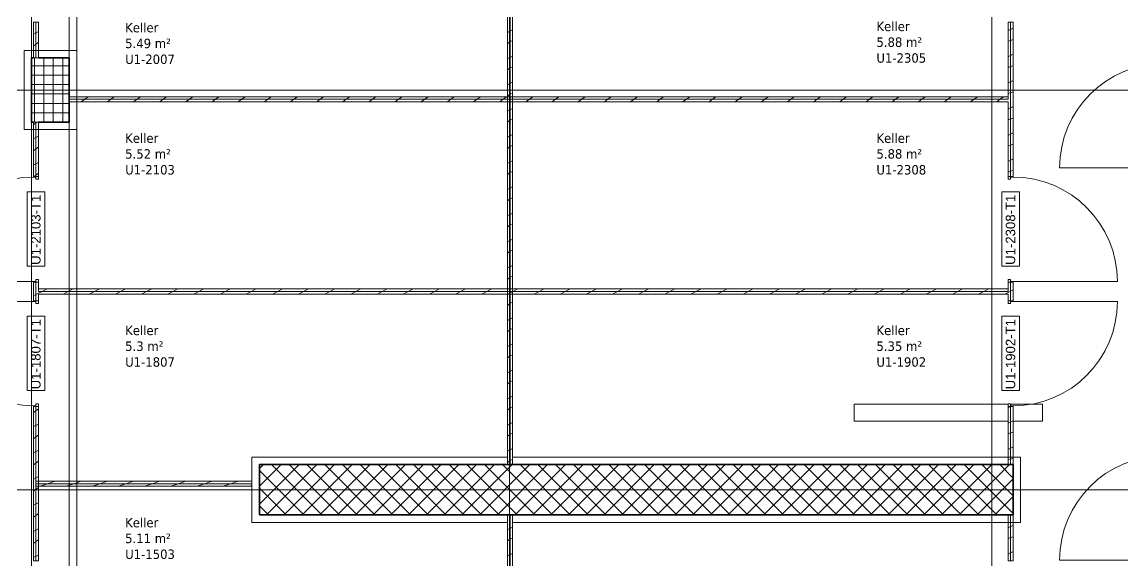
# Model space of a CAD drawing. Extents: x -982 to 937, y -179 to 616.
# Drawn here: x -894.7 to -719.4, y 24.2 to 110 of the extents above; entities that cross this region are included whole.
import ezdxf
from ezdxf.lldxf.tags import DXFTag

# ---------------------------------------------------------------- set-up
doc = ezdxf.new("R2010")
doc.units = 0
doc.layers.get('0').update_dxf_attribs({"lineweight": 13})
for name, color, linetype, lineweight in [('A-AREA-____-IDEN', 7, 'Continuous', 5), ('A-DOOR-____-IDEN', 7, 'Continuous', 5), ('A-DOOR-FRAM-MCUT', 7, 'Continuous', 9), ('A-DOOR-OPNG-OTLN', 7, 'Continuous', 9), ('A-FLOR-____-OVHD', 7, 'Strichpunkt - Fein', 9), ('A-WALL-____-MCUT', 7, 'Continuous', 35), ('A-WALL-____-PATT', 7, 'Continuous', 35), ('A-WALL-FNSH-MCUT', 7, 'Continuous', 35), ('M-EQPM-____-OTLN', 7, 'Continuous', 9), ('S-COLS-____-MCUT', 7, 'Continuous', 35), ('S-COLS-____-OTLN', 7, 'Continuous', 9), ('S-GRID-____-OTLN', 7, 'Continuous', 5)]:
    doc.layers.add(name, color=color, linetype=linetype, lineweight=lineweight)
doc.styles.get("Standard").update_dxf_attribs({"font": 'arial.ttf'})
tags = doc.linetypes.add('_Rasterlinie_', pattern=[0.375, 0.2, -0.05, 0.075, -0.05]).pattern_tags.tags
tags[10:11] = [DXFTag(74, 4), DXFTag(75, 0), DXFTag(340, '0'), DXFTag(46, 1.0), DXFTag(50, 0.0), DXFTag(44, 0.0), DXFTag(45, 0.0)]
tags[8:9] = [DXFTag(74, 4), DXFTag(75, 0), DXFTag(340, '0'), DXFTag(46, 1.0), DXFTag(50, 0.0), DXFTag(44, 0.0), DXFTag(45, 0.0)]
tags[6:7] = [DXFTag(74, 4), DXFTag(75, 0), DXFTag(340, '0'), DXFTag(46, 1.0), DXFTag(50, 0.0), DXFTag(44, 0.0), DXFTag(45, 0.0)]
tags[4:5] = [DXFTag(74, 4), DXFTag(75, 0), DXFTag(340, '0'), DXFTag(46, 1.0), DXFTag(50, 0.0), DXFTag(44, 0.0), DXFTag(45, 0.0)]
tags = doc.linetypes.add('Strichpunkt - Fein', pattern=[0.2, 0.1, -0.05, 0, -0.05]).pattern_tags.tags
tags[10:11] = [DXFTag(74, 4), DXFTag(75, 0), DXFTag(340, '0'), DXFTag(46, 1.0), DXFTag(50, 0.0), DXFTag(44, 0.0), DXFTag(45, 0.0)]
tags[8:9] = [DXFTag(74, 4), DXFTag(75, 0), DXFTag(340, '0'), DXFTag(46, 1.0), DXFTag(50, 0.0), DXFTag(44, 0.0), DXFTag(45, 0.0)]
tags[6:7] = [DXFTag(74, 4), DXFTag(75, 0), DXFTag(340, '0'), DXFTag(46, 1.0), DXFTag(50, 0.0), DXFTag(44, 0.0), DXFTag(45, 0.0)]
tags[4:5] = [DXFTag(74, 4), DXFTag(75, 0), DXFTag(340, '0'), DXFTag(46, 1.0), DXFTag(50, 0.0), DXFTag(44, 0.0), DXFTag(45, 0.0)]

# ---------------------------------------------------------------- blocks, each defined once
blk = doc.blocks.new('Referenz-A0UJ2GQRXE', base_point=(-954.02, -167.52))
at = {"layer": 'A-DOOR-____-IDEN', "color": 0, "linetype": 'Continuous', "ltscale": 0.13}
for p, q in [((-893.85, 71.16), (-893.85, 83)), ((-893.85, 83), (-891.07, 83)), ((-891.07, 83), (-891.07, 71.16)), ((-738.65, 71.16), (-738.65, 83)), ((-738.65, 83), (-735.87, 83)), ((-735.87, 83), (-735.87, 71.16)), ((-891.07, 71.16), (-893.85, 71.16)), ((-735.87, 71.16), (-738.65, 71.16)), ((-893.85, 51.36), (-893.85, 63.2)), ((-893.85, 63.2), (-891.07, 63.2)), ((-891.07, 63.2), (-891.07, 51.36)), ((-738.65, 51.36), (-738.65, 63.2)), ((-738.65, 63.2), (-735.87, 63.2)), ((-735.87, 63.2), (-735.87, 51.36)), ((-891.07, 51.36), (-893.85, 51.36)), ((-735.87, 51.36), (-738.65, 51.36))]:
    blk.add_line(p, q, dxfattribs=at)
at = {"layer": 'A-DOOR-FRAM-MCUT', "color": 0, "linetype": 'Continuous', "ltscale": 0.13}
for p, q in [((-892.86, 85.43), (-892.06, 85.43)), ((-892.86, 85.33), (-892.86, 85.43)), ((-892.46, 85.33), (-892.86, 85.33)), ((-892.46, 85.03), (-892.46, 85.33)), ((-892.06, 85.03), (-892.46, 85.03)), ((-892.06, 85.43), (-892.06, 85.03)), ((-736.86, 85.43), (-737.66, 85.43)), ((-737.66, 85.43), (-737.66, 85.03)), ((-737.66, 85.03), (-737.26, 85.03)), ((-737.26, 85.03), (-737.26, 85.33)), ((-737.26, 85.33), (-736.86, 85.33)), ((-736.86, 85.33), (-736.86, 85.43)), ((-892.86, 68.73), (-892.46, 68.73)), ((-892.86, 68.63), (-892.86, 68.73)), ((-892.06, 68.63), (-892.86, 68.63)), ((-892.46, 69.03), (-892.06, 69.03)), ((-892.46, 68.73), (-892.46, 69.03)), ((-892.06, 69.03), (-892.06, 68.63)), ((-737.26, 69.03), (-737.66, 69.03)), ((-737.66, 69.03), (-737.66, 68.63)), ((-737.66, 68.63), (-736.86, 68.63)), ((-737.26, 68.73), (-737.26, 69.03)), ((-736.86, 68.73), (-737.26, 68.73)), ((-736.86, 68.63), (-736.86, 68.73)), ((-892.86, 65.63), (-892.86, 65.53)), ((-892.06, 65.63), (-892.86, 65.63)), ((-892.86, 65.53), (-892.46, 65.53)), ((-892.46, 65.53), (-892.46, 65.23)), ((-892.46, 65.23), (-892.06, 65.23)), ((-892.06, 65.23), (-892.06, 65.63)), ((-737.66, 65.63), (-736.86, 65.63)), ((-737.66, 65.23), (-737.66, 65.63)), ((-737.26, 65.23), (-737.66, 65.23)), ((-737.26, 65.53), (-737.26, 65.23)), ((-736.86, 65.53), (-737.26, 65.53)), ((-736.86, 65.63), (-736.86, 65.53)), ((-892.06, 49.23), (-892.46, 49.23)), ((-892.46, 49.23), (-892.46, 48.93)), ((-892.06, 48.83), (-892.06, 49.23)), ((-737.66, 49.23), (-737.26, 49.23)), ((-737.66, 48.83), (-737.66, 49.23)), ((-737.26, 49.23), (-737.26, 48.93)), ((-892.86, 48.93), (-892.86, 48.83)), ((-892.46, 48.93), (-892.86, 48.93)), ((-892.86, 48.83), (-892.06, 48.83)), ((-736.86, 48.83), (-737.66, 48.83)), ((-737.26, 48.93), (-736.86, 48.93)), ((-736.86, 48.93), (-736.86, 48.83))]:
    blk.add_line(p, q, dxfattribs=at)
at = {"layer": 'A-DOOR-OPNG-OTLN', "color": 0, "linetype": 'Continuous', "ltscale": 0.13}
for p, q in [((-712.86, 86.8), (-729.46, 86.8)), ((-892.86, 68.73), (-909.46, 68.73)), ((-736.86, 68.73), (-720.26, 68.73)), ((-892.86, 65.53), (-909.46, 65.53)), ((-736.86, 65.53), (-720.26, 65.53)), ((-712.86, 24.38), (-729.46, 24.38))]:
    blk.add_line(p, q, dxfattribs=at)
for centre, major_axis in [((-712.86, 86.8), (0, 16.6)), ((-892.86, 68.73), (0, 16.6)), ((-736.86, 68.73), (16.6, 0)), ((-892.86, 65.53), (-16.6, 0)), ((-736.86, 65.53), (0, -16.6)), ((-712.86, 24.38), (0, 16.6))]:
    blk.add_ellipse(centre, major_axis=major_axis, ratio=1, start_param=0, end_param=1.570796, dxfattribs=at)
at = {"layer": 'A-FLOR-____-OVHD', "color": 0, "linetype": 'Strichpunkt - Fein', "ltscale": 0.13}
for p, q in [((-887.16, 18.24), (-887.16, 353.69)), ((-885.96, 334.79), (-885.96, -145.31)), ((-887.16, 103.89), (-887.16, 156.09)), ((-885.96, 105.49), (-894.36, 105.49)), ((-894.36, 105.49), (-894.36, 92.89)), ((-885.96, 92.89), (-885.96, 105.49)), ((-894.36, 92.89), (-885.96, 92.89)), ((-817.36, 40.79), (-858.06, 40.79)), ((-858.06, 40.79), (-858.06, 30.39)), ((-735.66, 40.79), (-816.56, 40.79)), ((-735.66, 30.39), (-735.66, 40.79)), ((-858.06, 30.39), (-817.36, 30.39)), ((-816.56, 30.39), (-735.66, 30.39))]:
    blk.add_line(p, q, dxfattribs=at)
at = {"layer": 'A-WALL-____-MCUT', "color": 0, "linetype": 'Continuous', "lineweight": 9, "ltscale": 0.13}
for p, q in [((-816.96, 39.59), (-816.96, 189.19)), ((-892.46, 104.29), (-892.46, 110.01)), ((-737.26, 85.43), (-737.26, 110.01)), ((-892.86, 104.29), (-892.06, 104.29)), ((-737.66, 97.72), (-887.16, 97.72)), ((-737.66, 97.72), (-737.66, 98.12)), ((-892.06, 94.09), (-892.86, 94.09)), ((-892.46, 85.43), (-892.46, 94.09)), ((-892.46, 65.63), (-892.46, 68.63)), ((-737.26, 65.63), (-737.26, 68.63)), ((-892.06, 67.53), (-892.06, 67.13)), ((-737.66, 67.13), (-892.06, 67.13)), ((-737.66, 67.13), (-737.66, 67.53)), ((-892.46, 24.25), (-892.46, 48.83)), ((-737.26, 39.59), (-737.26, 48.83)), ((-858.06, 36.54), (-892.46, 36.54)), ((-816.96, -146.51), (-816.96, 31.59)), ((-737.26, 24.25), (-737.26, 31.59))]:
    blk.add_line(p, q, dxfattribs=at)
at = {"layer": 'A-WALL-____-MCUT', "color": 0, "linetype": 'Continuous', "ltscale": 0.35}
for p, q in [((-736.86, 39.59), (-856.86, 39.59)), ((-856.86, 39.59), (-856.86, 31.59)), ((-736.86, 31.59), (-736.86, 39.59)), ((-856.86, 31.59), (-736.86, 31.59))]:
    blk.add_line(p, q, dxfattribs=at)
at = {"layer": 'A-WALL-____-PATT', "color": 0, "linetype": 'Continuous', "lineweight": 9, "ltscale": 0.13}
for p, q in [((-816.56, 108.76), (-816.96, 108.56)), ((-737.26, 108.84), (-737.66, 108.64)), ((-736.86, 109.04), (-737.26, 108.84)), ((-892.46, 108.29), (-892.86, 108.09)), ((-892.06, 108.49), (-892.46, 108.29)), ((-816.96, 108.56), (-817.36, 108.36)), ((-816.56, 107.03), (-816.84, 106.94)), ((-737.26, 107.09), (-737.66, 106.96)), ((-736.86, 107.22), (-737.26, 107.09)), ((-892.46, 106.47), (-892.86, 106.17)), ((-892.06, 106.77), (-892.46, 106.47)), ((-816.96, 106.87), (-817.36, 106.57)), ((-816.88, 106.93), (-816.96, 106.87)), ((-892.06, 104.33), (-892.13, 104.29)), ((-816.96, 104.39), (-817.36, 104.19)), ((-816.56, 104.59), (-816.96, 104.39)), ((-737.26, 104.68), (-737.66, 104.48)), ((-736.86, 104.88), (-737.26, 104.68)), ((-816.96, 102.7), (-817.36, 102.4)), ((-816.88, 102.76), (-816.96, 102.7)), ((-816.56, 102.87), (-816.84, 102.78)), ((-737.26, 102.93), (-737.66, 102.79)), ((-736.86, 103.06), (-737.26, 102.93)), ((-816.96, 100.23), (-817.36, 100.03)), ((-816.56, 100.43), (-816.96, 100.23)), ((-737.26, 100.51), (-737.66, 100.31)), ((-736.86, 100.71), (-737.26, 100.51)), ((-816.96, 98.54), (-817.36, 98.24)), ((-816.88, 98.6), (-816.96, 98.54)), ((-816.56, 98.7), (-816.84, 98.61)), ((-737.26, 98.76), (-737.66, 98.63)), ((-736.86, 98.89), (-737.26, 98.76)), ((-885.1, 97.4), (-885.25, 97.32)), ((-884.69, 97.72), (-885.19, 97.34)), ((-884.15, 98.12), (-884.69, 97.72)), ((-880.93, 97.4), (-881.08, 97.32)), ((-880.52, 97.72), (-881.02, 97.34)), ((-879.99, 98.12), (-880.52, 97.72)), ((-876.77, 97.4), (-876.92, 97.32)), ((-876.36, 97.72), (-876.86, 97.34)), ((-875.82, 98.12), (-876.36, 97.72)), ((-872.6, 97.4), (-872.75, 97.32)), ((-872.19, 97.72), (-872.69, 97.34)), ((-871.66, 98.12), (-872.19, 97.72)), ((-868.44, 97.4), (-868.59, 97.32)), ((-868.03, 97.72), (-868.53, 97.34)), ((-867.49, 98.12), (-868.03, 97.72)), ((-864.27, 97.4), (-864.42, 97.32)), ((-863.86, 97.72), (-864.36, 97.34)), ((-863.33, 98.12), (-863.86, 97.72)), ((-860.11, 97.4), (-860.26, 97.32)), ((-859.7, 97.72), (-860.2, 97.34)), ((-859.16, 98.12), (-859.7, 97.72)), ((-855.94, 97.4), (-856.1, 97.32)), ((-855.53, 97.72), (-856.03, 97.35)), ((-855, 98.12), (-855.53, 97.72)), ((-851.78, 97.4), (-851.93, 97.32)), ((-851.37, 97.72), (-851.87, 97.35)), ((-850.83, 98.12), (-851.37, 97.72)), ((-847.61, 97.4), (-847.77, 97.32)), ((-847.2, 97.72), (-847.7, 97.35)), ((-846.67, 98.12), (-847.2, 97.72)), ((-843.45, 97.4), (-843.6, 97.32)), ((-843.04, 97.72), (-843.54, 97.35)), ((-842.5, 98.12), (-843.04, 97.72)), ((-839.28, 97.4), (-839.44, 97.32)), ((-838.87, 97.72), (-839.37, 97.35)), ((-838.34, 98.12), (-838.87, 97.72)), ((-835.12, 97.4), (-835.27, 97.32)), ((-834.71, 97.72), (-835.21, 97.35)), ((-834.17, 98.12), (-834.71, 97.72)), ((-830.95, 97.4), (-831.11, 97.32)), ((-830.54, 97.72), (-831.04, 97.35)), ((-830.01, 98.12), (-830.54, 97.72)), ((-826.79, 97.4), (-826.94, 97.32)), ((-826.38, 97.72), (-826.87, 97.35)), ((-825.84, 98.12), (-826.38, 97.72)), ((-822.62, 97.4), (-822.78, 97.32)), ((-822.21, 97.72), (-822.71, 97.35)), ((-821.68, 98.12), (-822.21, 97.72)), ((-818.46, 97.4), (-818.61, 97.32)), ((-818.05, 97.72), (-818.54, 97.35)), ((-817.51, 98.12), (-818.05, 97.72)), ((-814.29, 97.4), (-814.45, 97.32)), ((-813.88, 97.72), (-814.38, 97.35)), ((-813.35, 98.12), (-813.88, 97.72)), ((-810.13, 97.4), (-810.28, 97.32)), ((-809.72, 97.72), (-810.21, 97.35)), ((-809.18, 98.12), (-809.72, 97.72)), ((-805.96, 97.4), (-806.12, 97.32)), ((-805.55, 97.72), (-806.05, 97.35)), ((-805.02, 98.12), (-805.55, 97.72)), ((-801.8, 97.4), (-801.95, 97.32)), ((-801.39, 97.72), (-801.88, 97.35)), ((-800.85, 98.12), (-801.39, 97.72)), ((-797.63, 97.4), (-797.79, 97.32)), ((-797.22, 97.72), (-797.72, 97.35)), ((-796.69, 98.12), (-797.22, 97.72)), ((-793.47, 97.4), (-793.62, 97.32)), ((-793.06, 97.72), (-793.55, 97.35)), ((-792.52, 98.12), (-793.06, 97.72)), ((-789.3, 97.4), (-789.46, 97.32)), ((-788.89, 97.72), (-789.39, 97.35)), ((-788.36, 98.12), (-788.89, 97.72)), ((-785.14, 97.4), (-785.29, 97.32)), ((-784.73, 97.72), (-785.22, 97.35)), ((-784.19, 98.12), (-784.73, 97.72)), ((-780.97, 97.4), (-781.13, 97.32)), ((-780.56, 97.72), (-781.06, 97.35)), ((-780.03, 98.12), (-780.56, 97.72)), ((-776.81, 97.4), (-776.96, 97.32)), ((-776.4, 97.72), (-776.89, 97.35)), ((-775.86, 98.12), (-776.4, 97.72)), ((-772.64, 97.4), (-772.8, 97.32)), ((-772.23, 97.72), (-772.73, 97.35)), ((-771.7, 98.12), (-772.23, 97.72)), ((-768.48, 97.4), (-768.63, 97.32)), ((-768.07, 97.72), (-768.56, 97.35)), ((-767.53, 98.12), (-768.07, 97.72)), ((-764.31, 97.4), (-764.47, 97.32)), ((-763.9, 97.72), (-764.4, 97.35)), ((-763.37, 98.12), (-763.9, 97.72)), ((-760.15, 97.4), (-760.3, 97.32)), ((-759.74, 97.72), (-760.23, 97.35)), ((-759.2, 98.12), (-759.74, 97.72)), ((-755.98, 97.4), (-756.14, 97.32)), ((-755.57, 97.72), (-756.06, 97.35)), ((-755.04, 98.12), (-755.57, 97.72)), ((-751.82, 97.4), (-751.97, 97.32)), ((-751.41, 97.72), (-751.9, 97.35)), ((-750.87, 98.12), (-751.41, 97.72)), ((-747.65, 97.4), (-747.81, 97.32)), ((-747.24, 97.72), (-747.73, 97.35)), ((-746.71, 98.12), (-747.24, 97.72)), ((-743.49, 97.4), (-743.64, 97.32)), ((-743.08, 97.72), (-743.57, 97.35)), ((-742.54, 98.12), (-743.08, 97.72)), ((-739.32, 97.4), (-739.48, 97.32)), ((-738.91, 97.72), (-739.4, 97.35)), ((-738.38, 98.12), (-738.91, 97.72)), ((-736.86, 96.55), (-737.26, 96.35)), ((-816.96, 96.06), (-817.36, 95.86)), ((-816.56, 96.26), (-816.96, 96.06)), ((-737.26, 96.35), (-737.66, 96.15)), ((-736.86, 94.73), (-737.26, 94.6)), ((-892.46, 93.97), (-892.86, 93.67)), ((-892.3, 94.09), (-892.46, 93.97)), ((-816.96, 94.37), (-817.36, 94.07)), ((-816.88, 94.43), (-816.96, 94.37)), ((-816.56, 94.54), (-816.84, 94.45)), ((-737.26, 94.6), (-737.66, 94.46)), ((-892.46, 91.63), (-892.86, 91.43)), ((-892.06, 91.83), (-892.46, 91.63)), ((-816.96, 91.9), (-817.36, 91.7)), ((-816.56, 92.1), (-816.96, 91.9)), ((-737.26, 92.18), (-737.66, 91.98)), ((-736.86, 92.38), (-737.26, 92.18)), ((-892.46, 89.81), (-892.86, 89.51)), ((-892.06, 90.11), (-892.46, 89.81)), ((-816.96, 90.21), (-817.36, 89.91)), ((-816.88, 90.27), (-816.96, 90.21)), ((-816.56, 90.38), (-816.83, 90.28)), ((-737.26, 90.43), (-737.66, 90.3)), ((-736.86, 90.57), (-737.26, 90.43)), ((-892.06, 87.67), (-892.46, 87.47)), ((-816.96, 87.73), (-817.36, 87.53)), ((-816.56, 87.93), (-816.96, 87.73)), ((-737.26, 88.02), (-737.66, 87.82)), ((-736.86, 88.22), (-737.26, 88.02)), ((-892.46, 87.47), (-892.86, 87.27)), ((-892.06, 85.94), (-892.46, 85.64)), ((-816.96, 86.04), (-817.36, 85.74)), ((-816.88, 86.1), (-816.96, 86.04)), ((-816.56, 86.21), (-816.83, 86.12)), ((-737.26, 86.27), (-737.66, 86.13)), ((-736.86, 86.4), (-737.26, 86.27)), ((-892.46, 85.64), (-892.74, 85.43)), ((-816.96, 83.57), (-817.36, 83.37)), ((-816.56, 83.77), (-816.96, 83.57)), ((-816.96, 81.88), (-817.36, 81.58)), ((-816.88, 81.94), (-816.96, 81.88)), ((-816.56, 82.05), (-816.83, 81.95)), ((-816.96, 79.4), (-817.36, 79.2)), ((-816.56, 79.6), (-816.96, 79.4)), ((-816.96, 77.71), (-817.36, 77.41)), ((-816.88, 77.77), (-816.96, 77.71)), ((-816.56, 77.88), (-816.83, 77.79)), ((-816.56, 75.44), (-816.96, 75.24)), ((-816.96, 75.24), (-817.36, 75.04)), ((-816.56, 73.72), (-816.83, 73.62)), ((-816.96, 73.55), (-817.36, 73.25)), ((-816.88, 73.61), (-816.96, 73.55)), ((-816.96, 71.07), (-817.36, 70.87)), ((-816.56, 71.27), (-816.96, 71.07)), ((-816.96, 69.38), (-817.36, 69.08)), ((-816.87, 69.44), (-816.96, 69.38)), ((-816.56, 69.55), (-816.83, 69.46)), ((-892.46, 66.64), (-892.86, 66.44)), ((-892.06, 66.84), (-892.46, 66.64)), ((-891.49, 67.13), (-892.06, 66.84)), ((-890.69, 67.53), (-891.49, 67.13)), ((-887.32, 67.13), (-888.12, 66.73)), ((-886.52, 67.53), (-887.32, 67.13)), ((-883.16, 67.13), (-883.96, 66.73)), ((-882.36, 67.53), (-883.16, 67.13)), ((-878.99, 67.13), (-879.79, 66.73)), ((-878.19, 67.53), (-878.99, 67.13)), ((-874.83, 67.13), (-875.63, 66.73)), ((-874.03, 67.53), (-874.83, 67.13)), ((-870.66, 67.13), (-871.46, 66.73)), ((-869.86, 67.53), (-870.66, 67.13)), ((-866.5, 67.13), (-867.3, 66.73)), ((-865.7, 67.53), (-866.5, 67.13)), ((-862.33, 67.13), (-863.13, 66.73)), ((-861.53, 67.53), (-862.33, 67.13)), ((-858.17, 67.13), (-858.97, 66.73)), ((-857.37, 67.53), (-858.17, 67.13)), ((-854, 67.13), (-854.8, 66.73)), ((-853.2, 67.53), (-854, 67.13)), ((-849.84, 67.13), (-850.64, 66.73)), ((-849.04, 67.53), (-849.84, 67.13)), ((-845.67, 67.13), (-846.47, 66.73)), ((-844.87, 67.53), (-845.67, 67.13)), ((-841.51, 67.13), (-842.31, 66.73)), ((-840.71, 67.53), (-841.51, 67.13)), ((-837.34, 67.13), (-838.14, 66.73)), ((-836.54, 67.53), (-837.34, 67.13)), ((-833.18, 67.13), (-833.98, 66.73)), ((-832.38, 67.53), (-833.18, 67.13)), ((-829.01, 67.13), (-829.81, 66.73)), ((-828.21, 67.53), (-829.01, 67.13)), ((-824.85, 67.13), (-825.65, 66.73)), ((-824.05, 67.53), (-824.85, 67.13)), ((-820.68, 67.13), (-821.48, 66.73)), ((-819.88, 67.53), (-820.68, 67.13)), ((-817.32, 66.73), (-817.36, 66.71)), ((-816.52, 67.13), (-817.32, 66.73)), ((-815.72, 67.53), (-816.52, 67.13)), ((-812.35, 67.13), (-813.15, 66.73)), ((-811.55, 67.53), (-812.35, 67.13)), ((-808.19, 67.13), (-808.99, 66.73)), ((-807.39, 67.53), (-808.19, 67.13)), ((-804.02, 67.13), (-804.82, 66.73)), ((-803.22, 67.53), (-804.02, 67.13)), ((-799.86, 67.13), (-800.66, 66.73)), ((-799.06, 67.53), (-799.86, 67.13)), ((-795.69, 67.13), (-796.49, 66.73)), ((-794.89, 67.53), (-795.69, 67.13)), ((-791.53, 67.13), (-792.33, 66.73)), ((-790.73, 67.53), (-791.53, 67.13)), ((-787.36, 67.13), (-788.16, 66.73)), ((-786.56, 67.53), (-787.36, 67.13)), ((-783.2, 67.13), (-784, 66.73)), ((-782.4, 67.53), (-783.2, 67.13)), ((-779.04, 67.13), (-779.84, 66.73)), ((-778.24, 67.53), (-779.04, 67.13)), ((-774.87, 67.13), (-775.67, 66.73)), ((-774.07, 67.53), (-774.87, 67.13)), ((-770.71, 67.13), (-771.51, 66.73)), ((-769.91, 67.53), (-770.71, 67.13)), ((-766.54, 67.13), (-767.34, 66.73)), ((-765.74, 67.53), (-766.54, 67.13)), ((-762.38, 67.13), (-763.18, 66.73)), ((-761.58, 67.53), (-762.38, 67.13)), ((-758.21, 67.13), (-759.01, 66.73)), ((-757.41, 67.53), (-758.21, 67.13)), ((-754.05, 67.13), (-754.85, 66.73)), ((-753.25, 67.53), (-754.05, 67.13)), ((-749.88, 67.13), (-750.68, 66.73)), ((-749.08, 67.53), (-749.88, 67.13)), ((-745.72, 67.13), (-746.52, 66.73)), ((-744.92, 67.53), (-745.72, 67.13)), ((-741.55, 67.13), (-742.35, 66.73)), ((-740.75, 67.53), (-741.55, 67.13)), ((-737.66, 66.99), (-738.19, 66.73)), ((-737.26, 67.19), (-737.66, 66.99)), ((-736.86, 67.39), (-737.26, 67.19)), ((-816.96, 65.22), (-817.36, 64.92)), ((-816.87, 65.28), (-816.96, 65.22)), ((-816.56, 65.39), (-816.83, 65.3)), ((-816.96, 62.74), (-817.36, 62.54)), ((-816.56, 62.94), (-816.96, 62.74)), ((-816.96, 61.05), (-817.36, 60.75)), ((-816.87, 61.11), (-816.96, 61.05)), ((-816.56, 61.22), (-816.83, 61.13)), ((-816.96, 58.58), (-817.36, 58.38)), ((-816.56, 58.78), (-816.96, 58.58)), ((-816.96, 56.89), (-817.36, 56.59)), ((-816.87, 56.95), (-816.96, 56.89)), ((-816.56, 57.06), (-816.83, 56.97)), ((-816.96, 54.41), (-817.36, 54.21)), ((-816.56, 54.61), (-816.96, 54.41)), ((-816.96, 52.72), (-817.36, 52.42)), ((-816.87, 52.79), (-816.96, 52.72)), ((-816.56, 52.89), (-816.83, 52.8)), ((-816.96, 50.25), (-817.36, 50.05)), ((-816.56, 50.45), (-816.96, 50.25)), ((-892.46, 48.16), (-892.86, 47.86)), ((-892.06, 48.46), (-892.46, 48.16)), ((-816.96, 48.56), (-817.36, 48.26)), ((-816.87, 48.62), (-816.96, 48.56)), ((-816.56, 48.73), (-816.83, 48.64)), ((-737.26, 48.78), (-737.66, 48.65)), ((-737.13, 48.83), (-737.26, 48.78)), ((-892.46, 45.82), (-892.86, 45.62)), ((-892.06, 46.02), (-892.46, 45.82)), ((-816.96, 46.08), (-817.36, 45.88)), ((-816.56, 46.28), (-816.96, 46.08)), ((-737.26, 46.37), (-737.66, 46.17)), ((-736.86, 46.57), (-737.26, 46.37)), ((-892.46, 43.99), (-892.86, 43.69)), ((-892.06, 44.29), (-892.46, 43.99)), ((-816.96, 44.39), (-817.36, 44.09)), ((-816.87, 44.46), (-816.96, 44.39)), ((-816.56, 44.56), (-816.83, 44.47)), ((-737.26, 44.62), (-737.66, 44.49)), ((-736.86, 44.75), (-737.26, 44.62)), ((-816.56, 42.12), (-816.96, 41.92)), ((-737.26, 42.2), (-737.66, 42)), ((-736.86, 42.4), (-737.26, 42.2)), ((-892.46, 41.65), (-892.86, 41.45)), ((-892.06, 41.85), (-892.46, 41.65)), ((-816.96, 41.92), (-817.36, 41.72)), ((-816.56, 40.4), (-816.83, 40.31)), ((-737.26, 40.46), (-737.66, 40.32)), ((-736.86, 40.59), (-737.26, 40.46)), ((-892.46, 39.83), (-892.86, 39.53)), ((-892.06, 40.13), (-892.46, 39.83)), ((-856.86, 38.96), (-856.23, 39.59)), ((-856.86, 36.14), (-853.4, 39.59)), ((-856.86, 33.31), (-850.57, 39.59)), ((-849.79, 31.59), (-856.86, 38.66)), ((-855.74, 31.59), (-847.74, 39.59)), ((-846.96, 31.59), (-854.96, 39.59)), ((-852.92, 31.59), (-844.92, 39.59)), ((-844.14, 31.59), (-852.14, 39.59)), ((-850.09, 31.59), (-842.09, 39.59)), ((-841.31, 31.59), (-849.31, 39.59)), ((-847.26, 31.59), (-839.26, 39.59)), ((-838.48, 31.59), (-846.48, 39.59)), ((-844.43, 31.59), (-836.43, 39.59)), ((-835.65, 31.59), (-843.65, 39.59)), ((-841.6, 31.59), (-833.6, 39.59)), ((-832.82, 31.59), (-840.82, 39.59)), ((-838.77, 31.59), (-830.77, 39.59)), ((-829.99, 31.59), (-837.99, 39.59)), ((-835.95, 31.59), (-827.95, 39.59)), ((-827.17, 31.59), (-835.17, 39.59)), ((-833.12, 31.59), (-825.12, 39.59)), ((-824.34, 31.59), (-832.34, 39.59)), ((-830.29, 31.59), (-822.29, 39.59)), ((-821.51, 31.59), (-829.51, 39.59)), ((-827.46, 31.59), (-819.46, 39.59)), ((-818.68, 31.59), (-826.68, 39.59)), ((-824.63, 31.59), (-816.63, 39.59)), ((-815.85, 31.59), (-823.85, 39.59)), ((-821.8, 31.59), (-813.8, 39.59)), ((-813.02, 31.59), (-821.02, 39.59)), ((-818.98, 31.59), (-810.98, 39.59)), ((-810.19, 31.59), (-818.19, 39.59)), ((-816.96, 40.23), (-817.36, 39.93)), ((-816.87, 40.29), (-816.96, 40.23)), ((-816.15, 31.59), (-808.15, 39.59)), ((-807.37, 31.59), (-815.37, 39.59)), ((-813.32, 31.59), (-805.32, 39.59)), ((-804.54, 31.59), (-812.54, 39.59)), ((-810.49, 31.59), (-802.49, 39.59)), ((-801.71, 31.59), (-809.71, 39.59)), ((-807.66, 31.59), (-799.66, 39.59)), ((-798.88, 31.59), (-806.88, 39.59)), ((-804.83, 31.59), (-796.83, 39.59)), ((-796.05, 31.59), (-804.05, 39.59)), ((-802, 31.59), (-794, 39.59)), ((-793.22, 31.59), (-801.22, 39.59)), ((-799.18, 31.59), (-791.18, 39.59)), ((-790.4, 31.59), (-798.4, 39.59)), ((-796.35, 31.59), (-788.35, 39.59)), ((-787.57, 31.59), (-795.57, 39.59)), ((-793.52, 31.59), (-785.52, 39.59)), ((-784.74, 31.59), (-792.74, 39.59)), ((-790.69, 31.59), (-782.69, 39.59)), ((-781.91, 31.59), (-789.91, 39.59)), ((-787.86, 31.59), (-779.86, 39.59)), ((-779.08, 31.59), (-787.08, 39.59)), ((-785.03, 31.59), (-777.03, 39.59)), ((-776.25, 31.59), (-784.25, 39.59)), ((-782.21, 31.59), (-774.21, 39.59)), ((-773.43, 31.59), (-781.43, 39.59)), ((-779.38, 31.59), (-771.38, 39.59)), ((-770.6, 31.59), (-778.6, 39.59)), ((-776.55, 31.59), (-768.55, 39.59)), ((-767.77, 31.59), (-775.77, 39.59)), ((-773.72, 31.59), (-765.72, 39.59)), ((-764.94, 31.59), (-772.94, 39.59)), ((-770.89, 31.59), (-762.89, 39.59)), ((-762.11, 31.59), (-770.11, 39.59)), ((-768.06, 31.59), (-760.06, 39.59)), ((-759.28, 31.59), (-767.28, 39.59)), ((-765.24, 31.59), (-757.24, 39.59)), ((-756.45, 31.59), (-764.45, 39.59)), ((-762.41, 31.59), (-754.41, 39.59)), ((-753.63, 31.59), (-761.63, 39.59)), ((-759.58, 31.59), (-751.58, 39.59)), ((-750.8, 31.59), (-758.8, 39.59)), ((-756.75, 31.59), (-748.75, 39.59)), ((-747.97, 31.59), (-755.97, 39.59)), ((-753.92, 31.59), (-745.92, 39.59)), ((-745.14, 31.59), (-753.14, 39.59)), ((-751.09, 31.59), (-743.09, 39.59)), ((-742.31, 31.59), (-750.31, 39.59)), ((-748.26, 31.59), (-740.26, 39.59)), ((-739.48, 31.59), (-747.48, 39.59)), ((-745.44, 31.59), (-737.44, 39.59)), ((-736.86, 31.8), (-744.66, 39.59)), ((-736.86, 34.62), (-741.83, 39.59)), ((-736.86, 37.45), (-739, 39.59)), ((-892.46, 37.49), (-892.86, 37.29)), ((-892.06, 37.69), (-892.46, 37.49)), ((-889.41, 36.94), (-890.61, 36.54)), ((-885.25, 36.94), (-886.45, 36.54)), ((-881.08, 36.94), (-882.28, 36.54)), ((-876.92, 36.94), (-878.12, 36.54)), ((-872.75, 36.94), (-873.95, 36.54)), ((-868.59, 36.94), (-869.79, 36.54)), ((-864.42, 36.94), (-865.62, 36.54)), ((-860.26, 36.94), (-861.46, 36.54)), ((-742.61, 31.59), (-736.86, 37.34)), ((-892.46, 35.66), (-892.86, 35.36)), ((-892.06, 35.96), (-892.46, 35.66)), ((-890.61, 36.54), (-891.8, 36.14)), ((-886.45, 36.54), (-887.64, 36.14)), ((-882.28, 36.54), (-883.47, 36.14)), ((-878.12, 36.54), (-879.31, 36.14)), ((-873.95, 36.54), (-875.14, 36.14)), ((-869.79, 36.54), (-870.98, 36.14)), ((-865.62, 36.54), (-866.81, 36.14)), ((-861.46, 36.54), (-862.65, 36.14)), ((-858.06, 36.28), (-858.48, 36.14)), ((-852.62, 31.59), (-856.86, 35.83)), ((-892.46, 33.32), (-892.86, 33.12)), ((-892.06, 33.52), (-892.46, 33.32)), ((-739.78, 31.59), (-736.86, 34.51)), ((-892.06, 31.8), (-892.46, 31.5)), ((-855.45, 31.59), (-856.86, 33)), ((-736.95, 31.59), (-736.86, 31.68)), ((-892.46, 31.5), (-892.86, 31.2)), ((-736.86, 29.91), (-737.26, 29.71)), ((-892.46, 29.16), (-892.86, 28.96)), ((-892.06, 29.36), (-892.46, 29.16)), ((-816.96, 29.43), (-817.36, 29.23)), ((-816.56, 29.63), (-816.96, 29.43)), ((-737.26, 29.71), (-737.66, 29.51)), ((-736.86, 28.09), (-737.26, 27.96)), ((-892.46, 27.33), (-892.86, 27.03)), ((-892.06, 27.63), (-892.46, 27.33)), ((-816.96, 27.73), (-817.36, 27.43)), ((-816.87, 27.8), (-816.96, 27.73)), ((-816.56, 27.9), (-816.83, 27.81)), ((-737.26, 27.96), (-737.66, 27.83)), ((-892.46, 24.99), (-892.86, 24.79)), ((-892.06, 25.19), (-892.46, 24.99)), ((-816.96, 25.26), (-817.36, 25.06)), ((-816.56, 25.46), (-816.96, 25.26)), ((-737.26, 25.54), (-737.66, 25.34)), ((-736.86, 25.74), (-737.26, 25.54))]:
    blk.add_line(p, q, dxfattribs=at)
at = {"layer": 'A-WALL-FNSH-MCUT', "color": 0, "linetype": 'Continuous', "lineweight": 9, "ltscale": 0.13}
for p, q in [((-817.36, 189.19), (-817.36, 39.59)), ((-816.56, 39.59), (-816.56, 189.19)), ((-892.86, 110.01), (-892.86, 104.29)), ((-892.06, 110.01), (-892.86, 110.01)), ((-892.06, 104.29), (-892.06, 110.01)), ((-737.66, 110.01), (-737.66, 98.12)), ((-736.86, 110.01), (-737.66, 110.01)), ((-736.86, 85.43), (-736.86, 110.01)), ((-737.66, 98.12), (-887.16, 98.12)), ((-887.16, 98.12), (-887.16, 97.32)), ((-887.16, 97.32), (-737.66, 97.32)), ((-737.66, 97.32), (-737.66, 85.43)), ((-892.86, 94.09), (-892.86, 85.43)), ((-892.06, 85.43), (-892.06, 94.09)), ((-892.86, 85.43), (-892.06, 85.43)), ((-737.66, 85.43), (-736.86, 85.43)), ((-892.86, 68.63), (-892.86, 65.63)), ((-892.06, 68.63), (-892.86, 68.63)), ((-892.06, 67.53), (-892.06, 68.63)), ((-737.66, 68.63), (-737.66, 67.53)), ((-736.86, 68.63), (-737.66, 68.63)), ((-736.86, 65.63), (-736.86, 68.63)), ((-737.66, 67.53), (-892.06, 67.53)), ((-892.06, 65.63), (-892.06, 66.73)), ((-892.06, 66.73), (-737.66, 66.73)), ((-737.66, 66.73), (-737.66, 65.63)), ((-892.86, 65.63), (-892.06, 65.63)), ((-737.66, 65.63), (-736.86, 65.63)), ((-892.86, 48.83), (-892.86, 24.25)), ((-892.06, 48.83), (-892.86, 48.83)), ((-892.06, 24.25), (-892.06, 48.83)), ((-737.66, 48.83), (-737.66, 39.59)), ((-736.86, 48.83), (-737.66, 48.83)), ((-736.86, 39.59), (-736.86, 48.83)), ((-858.06, 36.94), (-892.46, 36.94)), ((-858.06, 36.14), (-858.06, 36.94)), ((-892.46, 36.14), (-858.06, 36.14)), ((-817.36, 31.59), (-817.36, -146.51)), ((-816.56, -146.51), (-816.56, 31.59)), ((-737.66, 31.59), (-737.66, 24.25)), ((-736.86, 24.25), (-736.86, 31.59)), ((-892.86, 24.25), (-892.06, 24.25)), ((-737.66, 24.25), (-736.86, 24.25))]:
    blk.add_line(p, q, dxfattribs=at)
at = {"layer": 'M-EQPM-____-OTLN', "color": 0, "linetype": 'Continuous', "ltscale": 0.13}
for p, q in [((-737.66, 49.19), (-762.16, 49.19)), ((-762.16, 49.19), (-762.16, 46.49)), ((-732.16, 49.19), (-737.26, 49.19)), ((-732.16, 46.49), (-732.16, 49.19)), ((-762.16, 46.49), (-737.66, 46.49)), ((-736.86, 46.49), (-732.16, 46.49))]:
    blk.add_line(p, q, dxfattribs=at)
at = {"layer": 'S-COLS-____-MCUT', "color": 0, "linetype": 'Continuous', "ltscale": 0.35}
for p, q in [((-892.86, 104.29), (-893.16, 104.29)), ((-893.16, 104.29), (-893.16, 94.09)), ((-887.16, 104.29), (-892.06, 104.29)), ((-887.16, 94.09), (-887.16, 104.29)), ((-893.16, 94.09), (-892.86, 94.09)), ((-892.06, 94.09), (-887.16, 94.09))]:
    blk.add_line(p, q, dxfattribs=at)
at = {"layer": 'S-COLS-____-OTLN', "color": 0, "linetype": 'Continuous', "ltscale": 0.13}
for p, q in [((-892.46, 104.29), (-892.86, 104.29)), ((-892.7, 94.09), (-892.7, 104.29)), ((-892.06, 104.29), (-892.46, 104.29)), ((-891.2, 94.09), (-891.2, 104.29)), ((-889.7, 94.09), (-889.7, 104.29)), ((-888.2, 94.09), (-888.2, 104.29)), ((-893.16, 103.06), (-887.16, 103.06)), ((-893.16, 101.56), (-887.16, 101.56)), ((-893.16, 100.06), (-887.16, 100.06)), ((-893.16, 98.56), (-887.16, 98.56)), ((-893.16, 97.06), (-887.16, 97.06)), ((-893.16, 95.56), (-887.16, 95.56)), ((-892.86, 94.09), (-892.46, 94.09)), ((-892.46, 94.09), (-892.06, 94.09))]:
    blk.add_line(p, q, dxfattribs=at)
at = {"layer": 'S-GRID-____-OTLN', "color": 0, "linetype": '_Rasterlinie_', "ltscale": 0.13}
for p, q in [((-893.16, -167.52), (-893.16, 592.59)), ((-817.06, -167.52), (-817.06, 592.59)), ((-740.26, -167.52), (-740.26, 592.59)), ((-948.54, 99.19), (290.33, 99.19)), ((-948.54, 35.59), (290.33, 35.59))]:
    blk.add_line(p, q, dxfattribs=at)
at = {"layer": 'A-AREA-____-IDEN', "color": 0, "linetype": 'Continuous', "ltscale": 0.13, "char_height": 1.5, "attachment_point": 1}
for s, insert in [('{\\W0.9;\\fVerdana;Keller}', (-878.25, 109.87)), ('{\\W0.9;\\fVerdana;Keller}', (-758.62, 110.07)), ('{\\W0.9;\\fVerdana;5.49 m²}', (-878.25, 107.36)), ('{\\W0.9;\\fVerdana;5.88 m²}', (-758.62, 107.56)), ('{\\W0.9;\\fVerdana;U1-2007}', (-878.25, 104.84)), ('{\\W0.9;\\fVerdana;U1-2305}', (-758.62, 105.04)), ('{\\W0.9;\\fVerdana;Keller}', (-878.25, 92.28)), ('{\\W0.9;\\fVerdana;Keller}', (-758.62, 92.28)), ('{\\W0.9;\\fVerdana;5.52 m²}', (-878.25, 89.77)), ('{\\W0.9;\\fVerdana;5.88 m²}', (-758.62, 89.77)), ('{\\W0.9;\\fVerdana;U1-2103}', (-878.25, 87.25)), ('{\\W0.9;\\fVerdana;U1-2308}', (-758.62, 87.25)), ('{\\W0.9;\\fVerdana;Keller}', (-878.25, 61.69)), ('{\\W0.9;\\fVerdana;Keller}', (-758.62, 61.69)), ('{\\W0.9;\\fVerdana;5.3 m²}', (-878.25, 59.18)), ('{\\W0.9;\\fVerdana;5.35 m²}', (-758.62, 59.18)), ('{\\W0.9;\\fVerdana;U1-1807}', (-878.25, 56.66)), ('{\\W0.9;\\fVerdana;U1-1902}', (-758.62, 56.66)), ('{\\W0.9;\\fVerdana;Keller}', (-878.25, 31.1)), ('{\\W0.9;\\fVerdana;5.11 m²}', (-878.25, 28.59)), ('{\\W0.9;\\fVerdana;U1-1503}', (-878.25, 26.07))]:
    blk.add_mtext(s, dxfattribs=dict(at, insert=insert))
at = {"layer": 'A-DOOR-____-IDEN', "color": 0, "linetype": 'Continuous', "ltscale": 0.13, "char_height": 1.5, "attachment_point": 1, "rotation": 90}
for s, insert in [('{\\fArial;U1-2103-T1}', (-893.23, 71.36)), ('{\\fArial;U1-2308-T1}', (-738.03, 71.36)), ('{\\fArial;U1-1807-T1}', (-893.23, 51.56)), ('{\\fArial;U1-1902-T1}', (-738.03, 51.56))]:
    blk.add_mtext(s, dxfattribs=dict(at, insert=insert))

msp = doc.modelspace()

# ---------------------------------------------------------------- block references
at = {"color": 9, "lineweight": 25, "ltscale": 0.25, "true_color": 0xc0c0c0}
msp.add_blockref('Referenz-A0UJ2GQRXE', (-954.02, -167.52), dxfattribs=at)

doc.saveas('drawing.dxf')
